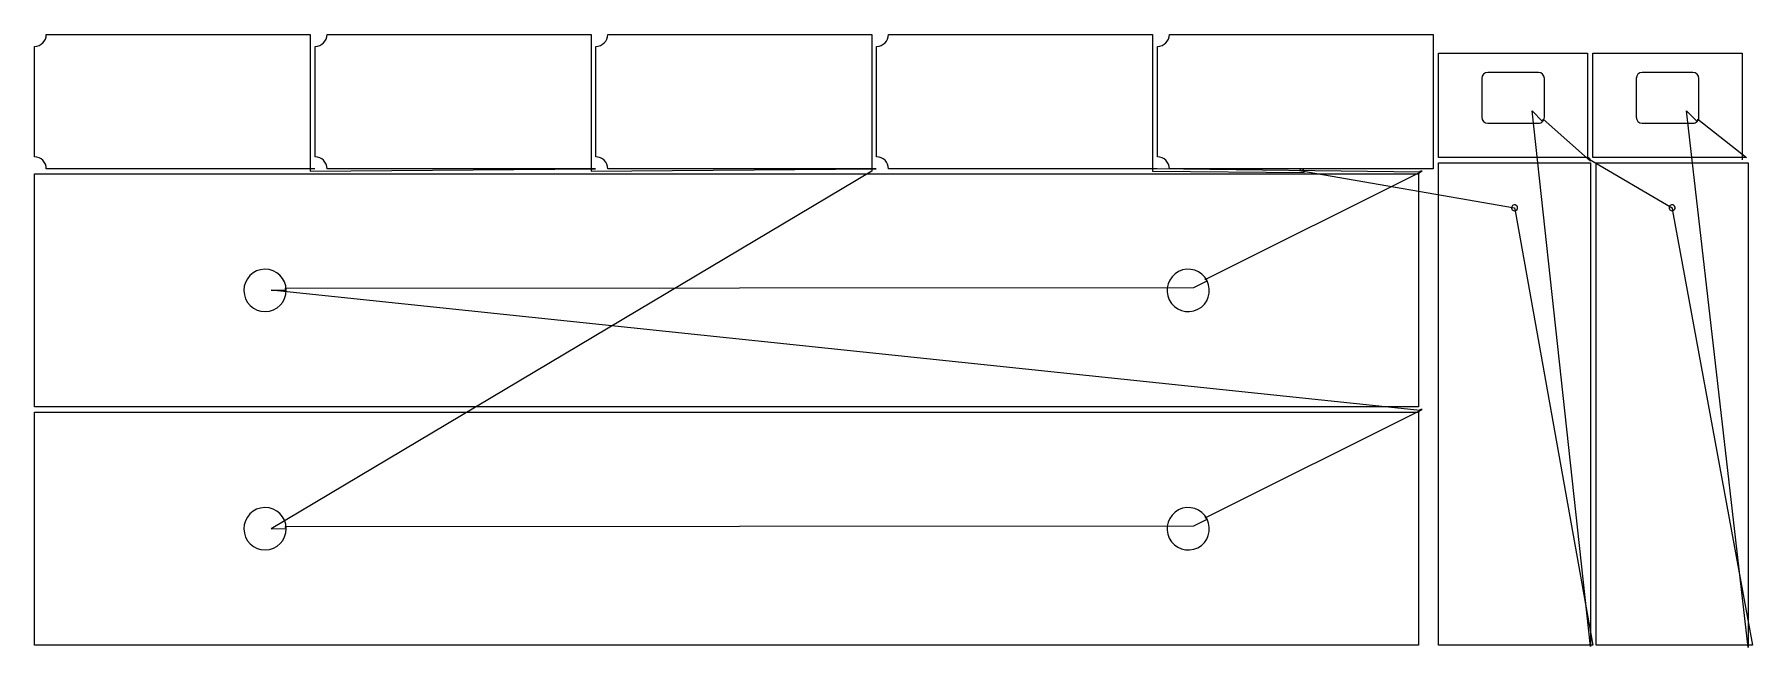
# Model space of a CAD drawing. Header units: metres. Extents: x 9 to 5770, y -2098 to -44.
import ezdxf

# ---------------------------------------------------------------- set-up
doc = ezdxf.new("R2010")
doc.units = ezdxf.units.M

msp = doc.modelspace()

# ---------------------------------------------------------------- linework, layer by layer
at = {"layer": 'TOOL_0'}
for p, q in [((49.1, -44.325), (934.1, -44.325)), ((934.1, -44.325), (934.1, -494.325)), ((990.317, -44.325), (1875.317, -44.325)), ((1875.317, -44.325), (1875.317, -494.325)), ((1931.643, -44.325), (2816.643, -44.325)), ((2816.643, -44.325), (2816.643, -494.325)), ((2872.966, -44.323), (3757.966, -44.323)), ((3757.966, -44.323), (3757.966, -494.323)), ((3814.293, -44.323), (4699.293, -44.323)), ((4699.293, -44.323), (4699.293, -494.323)), ((9.1, -454.325), (9.1, -84.325)), ((950.317, -454.325), (950.317, -84.325)), ((1891.643, -454.325), (1891.643, -84.325)), ((2832.966, -454.323), (2832.966, -84.323)), ((3774.293, -454.323), (3774.293, -84.323)), ((4716.643, -456.881), (4716.643, -106.881)), ((4716.643, -106.881), (5216.643, -106.881)), ((5216.643, -106.881), (5216.643, -456.881)), ((5234.678, -456.88), (5234.678, -106.88)), ((5234.678, -106.88), (5734.678, -106.88)), ((5734.678, -106.88), (5734.678, -456.88)), ((5051.642, -171.882), (4881.642, -171.882)), ((5569.678, -171.881), (5399.678, -171.881)), ((4861.642, -191.882), (4861.642, -321.882)), ((5071.642, -321.882), (5071.642, -191.882)), ((5379.678, -191.881), (5379.678, -321.881)), ((5589.678, -321.881), (5589.678, -191.881)), ((4881.642, -341.882), (5051.642, -341.882)), ((5226.718, -2093.997), (5030.428, -300.669)), ((5030.428, -300.669), (5065.784, -336.024)), ((5067.944, -328.663), (5226.381, -469.153)), ((5399.678, -341.881), (5569.678, -341.881)), ((5754.904, -2097.996), (5548.464, -300.668)), ((5548.464, -300.668), (5583.82, -336.023)), ((5585.98, -328.662), (5749.678, -456.88)), ((5216.643, -456.881), (4716.643, -456.881)), ((5216.643, -456.881), (5222.3, -462.538)), ((5734.678, -456.88), (5234.678, -456.88)), ((5749.678, -456.88), (5734.678, -456.88)), ((5734.678, -456.88), (5734.678, -464.88)), ((9.998, -1291.67), (9.998, -511.67)), ((9.998, -511.67), (4649.998, -511.67)), ((934.1, -494.325), (49.1, -494.325)), ((2816.643, -502.325), (803.499, -1699.786)), ((949.1, -494.325), (934.1, -494.325)), ((934.1, -494.325), (934.1, -502.325)), ((934.1, -502.325), (1890.317, -494.325)), ((1875.317, -494.325), (990.317, -494.325)), ((1890.317, -494.325), (1875.317, -494.325)), ((1875.317, -494.325), (1875.317, -502.325)), ((1875.317, -502.325), (2831.643, -494.325)), ((2816.643, -494.325), (1931.643, -494.325)), ((2831.643, -494.325), (2816.643, -494.325)), ((2816.643, -494.325), (2816.643, -502.325)), ((3757.966, -494.323), (2872.966, -494.323)), ((3772.966, -494.323), (3757.966, -494.323)), ((3757.966, -494.323), (3757.966, -502.323)), ((3757.966, -502.323), (4266.531, -506.595)), ((4655.655, -506.013), (3772.966, -494.323)), ((4256.793, -494.323), (3814.293, -494.323)), ((3934.562, -865.32), (4662.27, -501.931)), ((4256.793, -494.323), (4251.136, -499.98)), ((4251.136, -499.98), (4971.718, -624.997)), ((4699.293, -494.323), (4256.793, -494.323)), ((4649.998, -511.67), (4655.655, -506.013)), ((4649.998, -511.67), (4649.998, -1291.67)), ((4716.718, -2089.997), (4716.718, -474.997)), ((4716.718, -474.997), (5226.718, -474.997)), ((5222.3, -462.538), (5499.904, -624.996)), ((5226.718, -474.997), (5226.718, -2089.997)), ((5244.904, -2089.996), (5244.904, -474.996)), ((5244.904, -474.996), (5754.904, -474.996)), ((5754.904, -474.996), (5754.904, -2089.996)), ((4971.718, -624.997), (4973.433, -634.849)), ((5499.904, -624.996), (5501.619, -634.848)), ((4973.433, -634.849), (5234.218, -2089.997)), ((5501.619, -634.848), (5769.904, -2089.996)), ((803.498, -901.458), (853.495, -900.952)), ((4655.656, -1304.341), (803.498, -901.458)), ((849.749, -894.257), (3896.244, -892.206)), ((3896.244, -892.206), (3940.879, -869.672)), ((4649.998, -1291.67), (9.998, -1291.67)), ((9.999, -2089.998), (9.999, -1309.998)), ((9.999, -1309.998), (4649.999, -1309.998)), ((3934.563, -1663.648), (4662.271, -1300.26)), ((4649.999, -1309.998), (4655.656, -1304.341)), ((4649.999, -1309.998), (4649.999, -2089.998)), ((3896.245, -1690.534), (3940.88, -1668)), ((803.499, -1699.786), (853.496, -1699.28)), ((849.75, -1692.585), (3896.245, -1690.534)), ((4649.999, -2089.998), (9.999, -2089.998)), ((5226.718, -2089.997), (4716.718, -2089.997)), ((5234.218, -2089.997), (5226.718, -2089.997)), ((5226.718, -2089.997), (5226.718, -2093.997)), ((5754.904, -2089.996), (5244.904, -2089.996)), ((5769.904, -2089.996), (5754.904, -2089.996)), ((5754.904, -2089.996), (5754.904, -2097.996))]:
    msp.add_line(p, q, dxfattribs=at)
for centre, radius, start, end in [((9.1, -44.325), 40, 270, 0), ((950.317, -44.325), 40, 270, 0), ((1891.643, -44.325), 40, 270, 0), ((2832.966, -44.323), 40, 270, 0), ((3774.293, -44.323), 40, 270, 0), ((4881.642, -191.882), 20, 90, 180), ((5051.642, -191.882), 20, 0, 90), ((5399.678, -191.881), 20, 90, 180), ((5569.678, -191.881), 20, 0, 90), ((4881.642, -321.882), 20, 180, 270), ((5051.642, -321.882), 20, 270, 315), ((5051.642, -321.882), 20, 315, 0), ((5060.127, -330.367), 8, 315, 12.2973297), ((5399.678, -321.881), 20, 180, 270), ((5569.678, -321.881), 20, 270, 315), ((5569.678, -321.881), 20, 315, 0), ((5578.163, -330.366), 8, 315, 12.2973297), ((9.1, -494.325), 40, 0, 90), ((950.317, -494.325), 40, 0, 90), ((1891.643, -494.325), 40, 0, 90), ((2832.966, -494.323), 40, 0, 90), ((3774.293, -494.323), 40, 0, 90), ((5216.643, -466.881), 10, 346.8670937, 90), ((4256.793, -504.323), 10, 346.8670937, 90), ((4659.998, -511.67), 10.001, 76.8683954, 180), ((4971.718, -624.997), 10, 99.8748876, 279.8748876), ((4971.718, -624.997), 10, 279.8748876, 99.8748876), ((5499.904, -624.996), 10, 99.8748876, 279.8748876), ((5499.904, -624.996), 10, 279.8748876, 99.8748876), ((782.499, -901.671), 71, 0.5802335, 180.5802253), ((3877.498, -901.67), 71, 26.7870008, 206.7870008), ((782.498, -901.671), 71, 180.5802335, 0.5802253), ((845.495, -901.032), 8, 0.5729387, 57.8754247), ((3877.498, -901.67), 71, 206.7870008, 26.7870008), ((3933.737, -873.277), 8, 26.7828439, 84.080593), ((4659.999, -1309.998), 10, 76.8670937, 180), ((782.5, -1699.999), 71, 0.5802335, 180.5802253), ((3877.499, -1699.998), 71, 26.7870008, 206.7870008), ((3877.499, -1699.998), 71, 206.7870008, 26.7870008), ((3933.738, -1671.605), 8, 26.7828439, 84.080593), ((782.499, -1699.999), 71, 180.5802335, 0.5802253), ((845.496, -1699.36), 8, 0.5729387, 57.8754247)]:
    msp.add_arc(centre, radius, start, end, dxfattribs=at)

doc.saveas('drawing.dxf')
